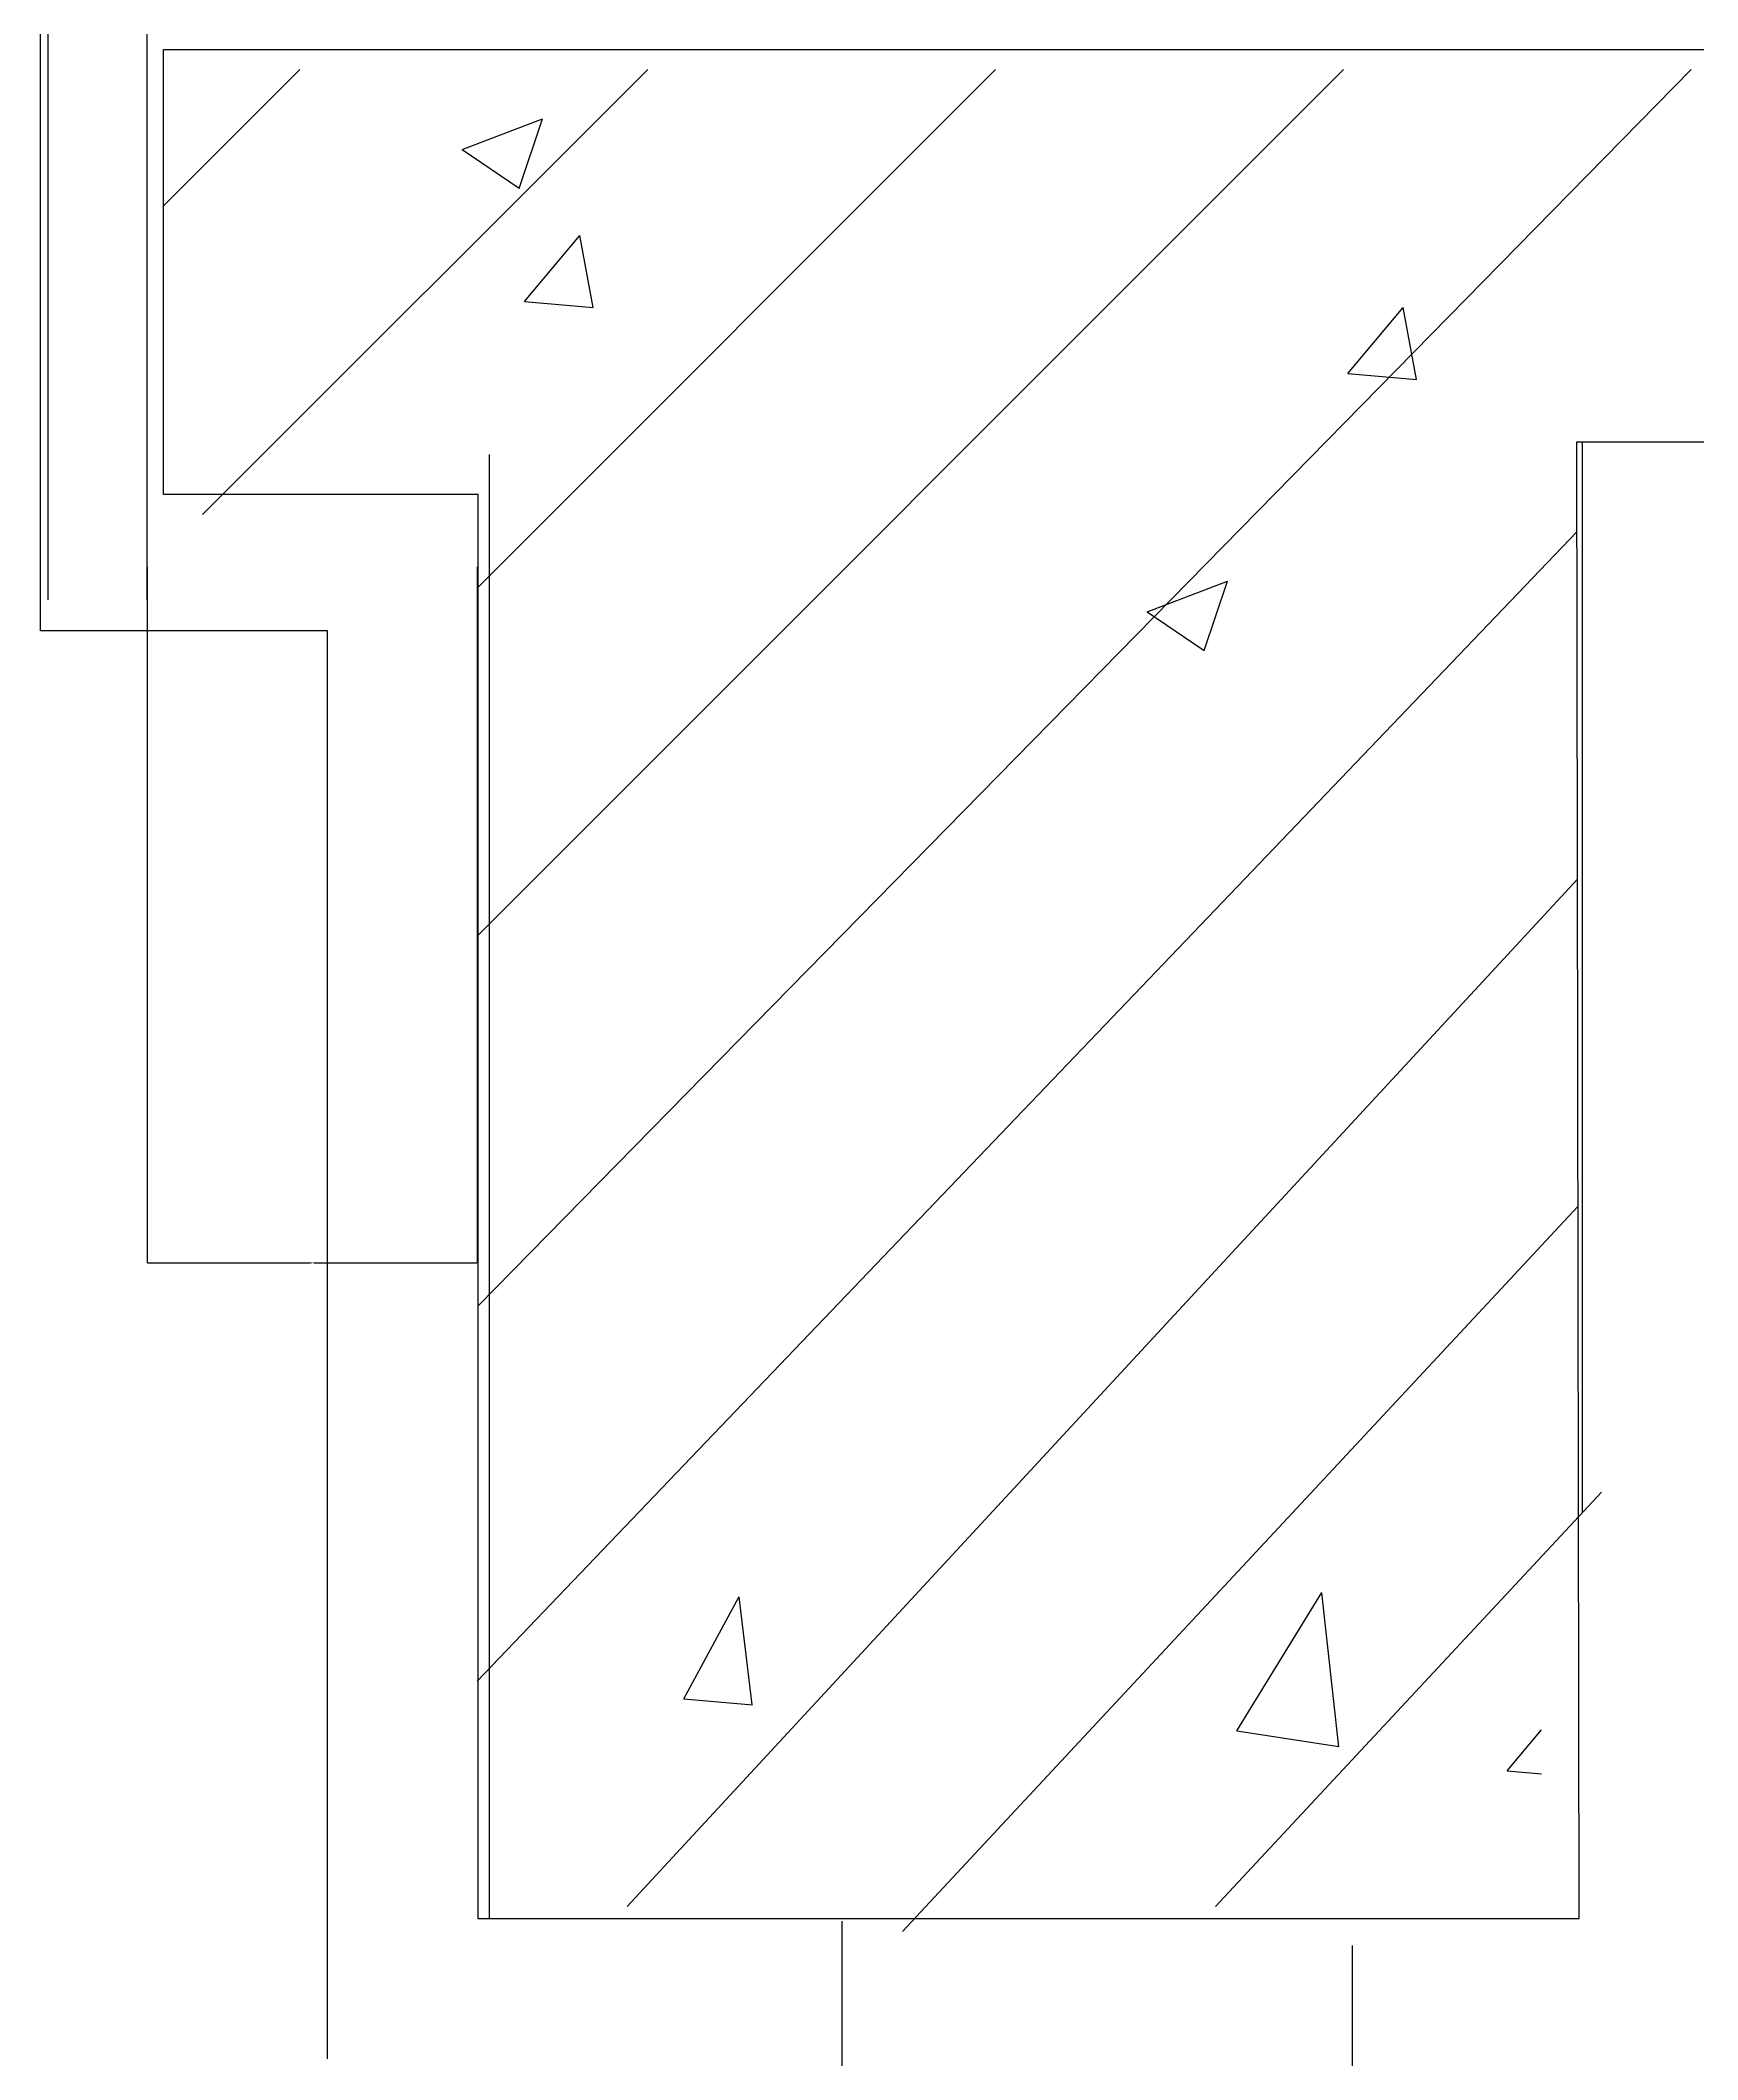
# Model space of a CAD drawing. Header units: metres. Extents: x 169789 to 254571, y -54633 to 5590.
# Drawn here: x 233476 to 234487, y -11583 to -10352 of the extents above; entities that cross this region are included whole.
import ezdxf

# ---------------------------------------------------------------- set-up
doc = ezdxf.new("R2010")
doc.units = ezdxf.units.M
doc.layers.add('DIM', color=3, linetype='Continuous')
doc.layers.add('WALL', color=40, linetype='Continuous')
doc.dimstyles.get("Standard").update_dxf_attribs({"dimtxt": 2.5, "dimasz": 2.5, "dimexe": 1.25, "dimexo": 0.625, "dimtad": 1, "dimcen": 2.5, "dimazin": 3, "dimtfac": 1, "dimtmove": 0, "dimatfit": 3})

# ---------------------------------------------------------------- blocks, each defined once
blk = doc.blocks.new('*D148')
for p, q in [((233480.66, -10693.32), (233480.66, -9528.21)), ((233480.91, -9528.21), (233509.86, -9528.21)), ((233511.86, -9528.21), (233540.81, -9528.21)), ((233541.06, -10693.32), (233541.06, -9528.21))]:
    blk.add_line(p, q)
at = {"layer": 'Defpoints'}
for p in [(233480.66, -9528.21), (233480.66, -10693.32), (233541.06, -10693.32)]:
    blk.add_point(p, dxfattribs=at)
at = {"layer": 'DIM', "insert": (233510.86, -9528.21), "char_height": 1, "attachment_point": 5}
blk.add_mtext('20', dxfattribs=at)
blk = doc.blocks.new('*D149')
for p, q in [((233541.06, -10673.2), (233541.06, -11097.47)), ((233742.38, -10673.2), (233742.38, -11097.47)), ((233541.31, -11097.47), (233640.72, -11097.47)), ((233642.72, -11097.47), (233742.13, -11097.47))]:
    blk.add_line(p, q)
at = {"layer": 'Defpoints'}
for p in [(233541.06, -10673.2), (233742.38, -10673.2), (233541.06, -11097.47)]:
    blk.add_point(p, dxfattribs=at)
at = {"layer": 'DIM', "insert": (233641.72, -11097.47), "char_height": 1, "attachment_point": 5}
blk.add_mtext('80', dxfattribs=at)

msp = doc.modelspace()

# ---------------------------------------------------------------- linework, layer by layer
at = {"layer": 'DIM'}
for p, q in [((233476, -10712.3), (233476, -10280.18)), ((233551.15, -10453.06), (233634.22, -10369.98)), ((233574.92, -10641.42), (233846.36, -10369.98)), ((233742.91, -11123.83), (234482.75, -10369.98)), ((233742.91, -10897.7), (234270.62, -10369.98)), ((233742.91, -10685.57), (234058.49, -10369.98)), ((233733.13, -10418.87), (233782.14, -10400.05)), ((233767.92, -10442.48), (233782.11, -10400.18)), ((233733.13, -10418.87), (233767.95, -10442.35)), ((233771.2, -10511.4), (233804.95, -10471.18)), ((233813.01, -10515.19), (233804.92, -10471.31)), ((233771.2, -10511.4), (233813.04, -10515.06)), ((234273.28, -10555.32), (234307.03, -10515.11)), ((234315.09, -10559.11), (234307, -10515.23)), ((234273.28, -10555.32), (234315.13, -10558.99)), ((233742.33, -11352.63), (234412.93, -10651.93)), ((234150.97, -10700.7), (234199.98, -10681.88)), ((234185.75, -10724.31), (234199.95, -10682.01)), ((234150.97, -10700.7), (234185.79, -10724.18)), ((233651.05, -10712.3), (233476, -10712.3)), ((233651.05, -11582.95), (233651.05, -10712.3)), ((233833.91, -11489.91), (234413.4, -10863.6)), ((234001.81, -11505.16), (234413.49, -11063.28)), ((234192.6, -11489.91), (234427.94, -11237.31)), ((233868.33, -11363.3), (233902.08, -11301.01)), ((234205.63, -11382.87), (234257.44, -11298.56)), ((234267.86, -11392.63), (234257.41, -11298.66)), ((233910.14, -11367.09), (233902.04, -11301.14)), ((233868.33, -11363.3), (233910.17, -11366.96)), ((234205.63, -11382.87), (234267.89, -11392.53)), ((234370.41, -11407.23), (234391.39, -11382.23)), ((234370.41, -11407.23), (234391.45, -11409.07))]:
    msp.add_line(p, q, dxfattribs=at)
at = {"layer": 'WALL'}
for p, q in [((234416.26, -10597.24), (234416.26, -11249.85)), ((233749.66, -10604.65), (233749.66, -11497.41)), ((233964.81, -11498.89), (233964.81, -11632.03)), ((234276.18, -11632.03), (234276.18, -11513.68))]:
    msp.add_line(p, q, dxfattribs=at)
msp.add_lwpolyline([(234414.1, -11497.41), (233742.91, -11497.41), (233742.91, -10629.18), (233551.15, -10629.18), (233551.15, -10357.74), (244419.27, -10357.74), (244419.27, -10629.18), (244275.44, -10629.18), (244275.44, -11497.41), (243604.25, -11497.41), (243604.25, -10597.24), (234412.84, -10597.24)], close=True, dxfattribs=at)

# ---------------------------------------------------------------- dimensions: what is measured, and where the dimension line sits
at = {"layer": 'DIM'}
for base, p1, p2, text, picture, middle in [((233480.66, -9528.21), (233480.66, -10693.32), (233541.06, -10693.32), '20', '*D148', (233510.86, -9528.21)), ((233541.06, -11097.47), (233541.06, -10673.2), (233742.38, -10673.2), '80', '*D149', (233641.72, -11097.47))]:
    dim = msp.add_linear_dim(base=base, p1=p1, p2=p2, text=text, dimstyle='Standard', dxfattribs=at)
    dim.commit()
    dim.dimension.update_dxf_attribs({"geometry": picture, "text_midpoint": middle})

doc.saveas('drawing.dxf')
